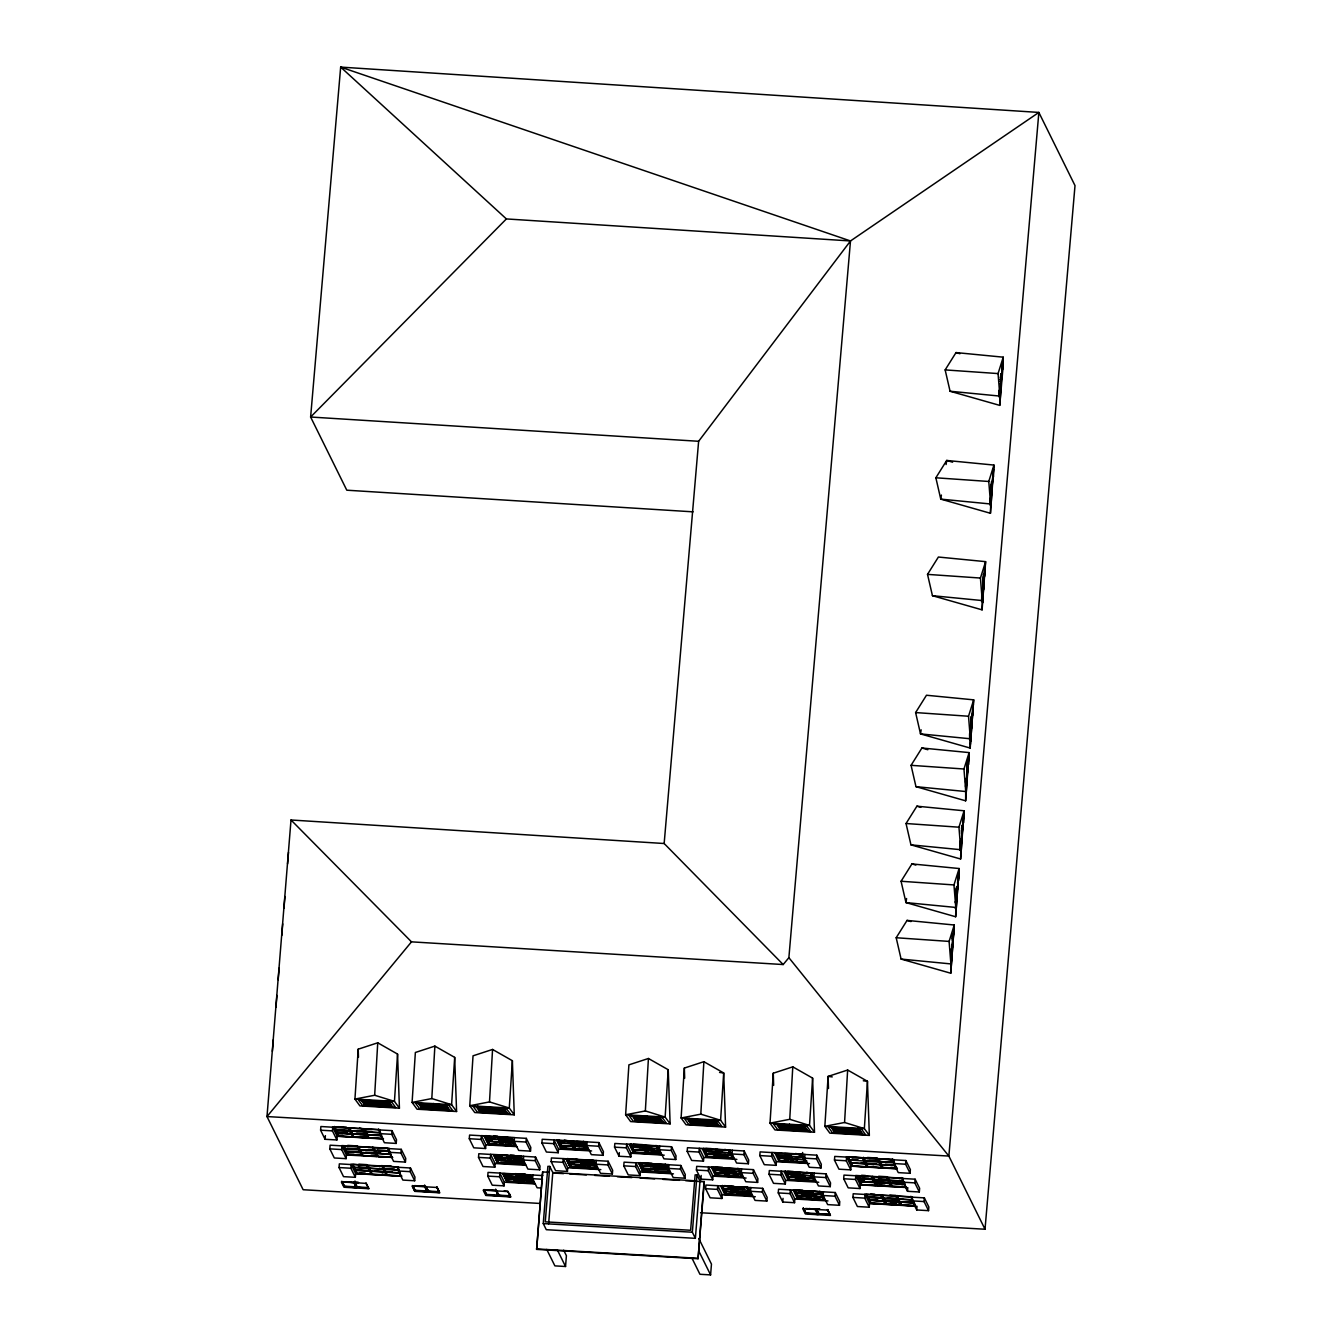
<?xml version="1.0" encoding="UTF-8"?>
<svg xmlns="http://www.w3.org/2000/svg" width="1342" height="1342" viewBox="0 0 1342 1342"><rect width="100%" height="100%" fill="white"/><g stroke="black" fill="none" stroke-linecap="round" stroke-linejoin="round"><path stroke-width="1.5" d="M497.798 1195.085L486.307 1194.414L486.324 1193.004M950.773 973.235L954.263 925.007L907.058 920.411L896.188 937.739L901.103 959.077L950.773 973.235L951.176 958.406L951.042 969.478M951.746 953.39L952.233 951.528M952.887 940.205L952.988 933.915L952.132 945.439M953.961 929.251L951.277 966.307L951.075 959.547M955.118 901.824L956.024 904.055L958.591 875.923L956.158 909.826L955.94 903.065M955.722 903.921L955.739 901.891M955.655 916.754L959.127 868.526L911.923 863.929L901.069 881.258L905.967 902.596L955.655 916.754L956.058 901.925M956.041 894.711L956.963 894.896L956.259 888.639L957.198 888.739L957.047 895.668M956.628 896.909L956.712 890.618M956.88 888.706L956.93 896.942L956.007 896.825M958.289 875.89L957.5 883.321M958.725 880.402L958.842 872.753M960.721 844.152L960.637 850.442L963.254 818.15L961.14 852.086L960.922 845.309M960.62 859.014L964.11 810.786L916.905 806.19L906.035 823.518L910.95 844.856L960.62 859.014L961.04 844.185L960.1 844.084M961.862 830.966L961.912 839.203L962.13 831.453M963.254 818.15L962.734 825.984M963.707 822.663L963.808 815.013M965.955 792.283L965.737 785.959L965.636 800.822L915.965 786.664L911.067 765.326L921.92 747.997L969.125 752.594L965.636 800.822M966.626 780.977L966.659 778.93M967.146 773.277L965.519 786.546M967.767 767.792L967.817 763.632M968.723 764.47L968.84 756.838M970.199 748.064L973.688 699.853L926.466 695.24L915.613 712.568L920.511 733.906L970.199 748.064L970.283 733.202M970.467 744.307L970.601 733.235L969.662 733.135L969.612 737.295L970.534 737.496M971.423 720.033L971.491 728.253L971.742 720.067L970.803 719.949M973.135 707.234L972.614 715.085L972.715 708.794M973.386 704.08L970.702 741.153L970.484 734.376M982.21 595.009L982.126 601.3L984.743 569.008L982.612 602.944L982.411 596.167M982.109 609.855L985.598 561.644L938.393 557.031L927.523 574.376L932.438 595.697L982.109 609.855L982.512 595.043L981.589 594.925M983.351 581.824L983.401 590.061L983.988 574.309M983.518 588.786L983.652 581.858L982.73 581.757M984.743 569.008L984.542 576.875L983.602 576.775M985.196 573.52L985.296 565.871M990.765 504.76L989.826 504.642L989.91 498.352L990.849 498.469L990.446 513.281L940.759 499.123L935.86 477.786L946.714 460.457L993.936 465.07L990.446 513.281M990.53 498.419L990.446 504.709L993.08 472.434L990.95 506.37L990.731 499.593M991.419 493.437L991.503 487.146M991.671 485.25L991.738 493.47L990.799 493.37M991.839 492.212L991.99 485.284L991.05 485.183M993.08 472.434L992.862 480.302L992.963 474.011M993.516 476.93L993.634 469.297M1000.058 396.863L999.136 396.746L999.22 390.472L1000.159 390.572L1000.008 401.644M1002.826 369.05L1003.229 357.173L956.024 352.577L945.154 369.906L950.069 391.243L999.74 405.385L999.84 390.539M1000.981 377.354L1001.031 385.59L1001.283 377.387L1000.36 377.287M1002.306 365.494L1002.172 372.405L1002.256 366.114M1002.289 371.281L1002.373 364.538L1000.26 398.473L1000.042 391.696M365.058 1105.355L361.468 1100.088L365.058 1105.355L392.636 1106.949L365.074 1105.036M364.101 1100.876L364.101 1101.899L375.542 1102.554L375.542 1101.547M376.699 1103.107L376.683 1104.114L365.242 1103.459L365.242 1102.436L376.733 1103.174M377.471 1102.671L377.488 1101.648L381.346 1101.933M376.347 1100.792L379.719 1105.724L376.33 1101.111M387.838 1100.826L391.159 1106.378L391.21 1105.439L385.49 1105.103M388.928 1102.319L388.912 1103.325L377.421 1102.604M390.086 1104.567L378.595 1103.845L390.069 1104.885L390.069 1103.879M422.21 1108.66L418.603 1103.392L422.21 1108.66L449.788 1110.253L422.227 1108.341M420.13 1103.325L423.485 1108.257L422.445 1105.808M427.024 1104.583L421.254 1104.198L421.203 1105.137L432.694 1105.858L432.745 1104.919L432.644 1105.808M421.254 1105.204L421.304 1104.248M433.835 1106.412L433.835 1107.418L422.394 1106.764L422.394 1105.758M434.623 1105.976L433.533 1103.476M434.976 1107.972L434.925 1108.928L431.57 1103.996L434.942 1108.609L423.502 1107.938L421.271 1104.885L432.711 1105.556M435.764 1107.536L435.764 1106.529L447.255 1107.251L447.205 1108.207L435.764 1107.536L447.154 1108.14M436.871 1108.71L433.5 1104.097L436.871 1108.71L448.295 1109.7L444.923 1105.087M446.064 1105.623L446.064 1106.647L434.573 1105.909M478.943 1108.542L477.853 1106.043M479.899 1111.998L507.494 1113.29L479.899 1111.998L476.293 1106.747L503.854 1108.66L507.477 1113.592M480.084 1109.096L480.033 1110.035L491.524 1110.773L491.575 1109.817L480.134 1109.163L480.084 1110.102L491.474 1110.706L491.524 1109.75M489.293 1106.697L492.615 1112.266L481.191 1111.277L477.786 1106.982L481.174 1111.595L481.224 1110.656L492.665 1111.31M493.453 1109.868L493.403 1110.807L504.844 1111.478L504.944 1110.589L504.844 1111.478L493.453 1110.874L493.504 1109.935M503.77 1109.666L492.279 1108.945L494.544 1112.367L491.172 1107.754M503.753 1108.962L503.753 1109.985L492.262 1109.247L492.313 1108.307L498.083 1108.71M503.854 1108.66L507.494 1113.29M635.756 1121.023L663.351 1122.315L635.756 1121.023L632.149 1115.772M646.257 1117.92L634.766 1117.198L646.24 1118.238L646.29 1117.299L646.19 1118.171M647.381 1118.792L647.381 1119.798L635.907 1118.758L647.398 1119.48M633.659 1115.705L637.031 1120.637L633.642 1116.007M645.099 1116.678L645.15 1115.722M648.136 1117.97L659.627 1118.691L648.119 1118.289L647.079 1115.839L650.4 1121.409L650.451 1120.453L654.275 1120.671M648.169 1118.356L648.22 1117.4L659.66 1118.071L658.519 1116.51M648.488 1120.973L645.116 1116.359M658.469 1117.45L661.841 1122.063L650.417 1121.09M656.993 1119.413L649.31 1118.892L649.31 1119.916L660.75 1120.57L660.801 1119.631M691.214 1124.244L687.607 1118.976L691.214 1124.244L718.792 1125.837L715.185 1120.587L718.792 1125.837M689.167 1118.289L692.489 1123.841L691.449 1121.409M690.258 1119.782L690.258 1120.788L701.698 1121.459L701.698 1120.436M691.365 1121.962L702.839 1123.019L691.398 1122.348L691.398 1121.342L702.889 1122.063M703.627 1121.56L703.627 1120.553M700.574 1119.58L703.929 1124.512L700.558 1119.899M704.785 1122.801L716.209 1123.791L716.259 1122.835L712.401 1122.549M702.503 1119.681L705.858 1124.613L702.487 1120M713.978 1119.714L717.299 1125.284L713.944 1120.352M715.068 1121.207L715.068 1122.231L703.577 1121.493M716.209 1122.768L716.158 1123.724L704.718 1123.053L716.225 1123.472M779.165 1125.938L779.216 1124.999M780.121 1129.394L807.716 1130.685L780.121 1129.394L776.515 1124.126L804.076 1126.055L807.699 1130.987M791.746 1127.146L791.746 1128.169L780.272 1127.112L791.763 1127.85M789.465 1125.049L789.515 1124.093M790.606 1125.586L790.606 1126.609L779.115 1125.871M792.535 1126.71L792.535 1125.703L798.305 1126.106M793.676 1127.263L793.676 1128.27L805.116 1128.941L805.133 1127.917M792.552 1126.391L794.766 1129.763L791.394 1125.15M802.835 1125.821L806.207 1130.434L806.274 1129.478L802.449 1129.259M803.975 1126.357L803.975 1127.381L792.485 1126.643M834.976 1132.581L831.369 1127.314L834.976 1132.581L862.537 1134.175L858.947 1128.907L862.537 1134.175M832.862 1127.565L832.929 1126.609M834.003 1129.125L834.019 1128.102L845.51 1128.84M846.601 1130.333L846.601 1131.34L835.127 1130.299L846.617 1131.021M846.248 1128.337L849.62 1132.95L849.671 1131.994L861.111 1132.665M847.741 1131.893L847.691 1132.833L844.336 1127.901L847.708 1132.514L836.267 1131.86M848.547 1131.138L859.97 1132.111L860.021 1131.172L850.492 1130.618M857.739 1128.052L861.061 1133.604L857.706 1128.672M859.97 1131.105L859.92 1132.044L848.48 1131.39L859.987 1131.792M399.43 1108.19L394.447 1101.379L354.942 1099.081L374.67 1095.257L377.739 1042.801L358.213 1049.176L354.942 1099.081L359.924 1105.909L399.43 1108.19L397.551 1054.074L377.739 1042.801M456.582 1111.512L451.6 1104.684L412.095 1102.403L431.805 1098.561L434.875 1046.106L415.366 1052.48L412.095 1102.403L417.077 1109.213L456.582 1111.512L454.686 1057.379L434.875 1046.106M514.271 1114.85L509.272 1108.022L469.767 1105.741L489.495 1101.916L492.564 1049.444L473.038 1055.818L469.767 1105.741L474.766 1112.552L514.271 1114.85L512.376 1060.717L492.564 1049.444M670.128 1123.875L665.129 1117.064L625.624 1114.766L645.351 1110.941L648.421 1058.486L628.895 1064.86L625.624 1114.766L630.623 1121.593L670.128 1123.875L668.232 1069.742L648.421 1058.486M725.586 1127.095L720.587 1120.268L681.099 1117.987L700.809 1114.162L703.879 1061.69L684.353 1068.064L681.099 1117.987L686.081 1124.797L725.586 1127.095L723.69 1072.963L703.879 1061.69M814.493 1132.245L809.511 1125.418L770.006 1123.137L789.733 1119.312L792.787 1066.84L773.277 1073.214L770.006 1123.137L774.988 1129.947L814.493 1132.245L812.598 1078.112L792.787 1066.84M869.348 1135.416L864.349 1128.605L824.844 1126.307L844.571 1122.482L847.641 1070.027L828.115 1076.401L824.844 1126.307L829.842 1133.134L869.348 1135.416L867.452 1081.283L847.641 1070.027M397.551 1054.074L394.447 1101.379L374.67 1095.257M454.686 1057.379L451.6 1104.684L431.805 1098.561M512.376 1060.717L509.272 1108.022L489.495 1101.916M668.232 1069.742L665.129 1117.064L645.351 1110.941M812.598 1078.112L809.511 1125.418L789.733 1119.312M424.475 1186.412L412.967 1185.758L415.215 1190.304L426.722 1190.975L424.575 1185.02M496.188 1190.354L498.603 1196.057L495.768 1190.337L483.657 1189.633L486.123 1194.632L498.184 1196.024L495.651 1189.129M817.479 1212.195L817.379 1213.604L805.871 1212.933L803.623 1208.387M700.558 1212.749L985.011 1229.238L1075.009 185.599L1038.859 112.426L850.492 240.956L788.878 957.685L783.174 964.546L664.156 843.514L291.013 819.996L266.991 1116.561L303.141 1189.733L539.501 1203.422M272.392 1051.34L273.332 1039.698M275.982 1007.087L276.922 995.428M278.18 979.761L279.136 968.119M281.77 935.508L282.709 923.85M283.984 908.182L284.923 896.523M287.574 863.913L288.513 852.271M320.587 1130.199L320.889 1126.525L332.699 1127.213L332.413 1130.887L336.909 1139.979L325.083 1139.291L320.587 1130.199L332.413 1130.887M325.083 1139.291L325.385 1135.617M329.813 1148.869L330.115 1145.196L341.942 1145.883L341.64 1149.557L346.135 1158.649L334.309 1157.978L329.813 1148.869L341.64 1149.557M334.46 1127.33L334.527 1126.492L338.771 1136.07L334.477 1127.045M336.909 1139.979L337.194 1136.305L332.548 1126.894L380.038 1129.645M351.101 1133.906L351.168 1133.067L351.168 1134.04L337.379 1133.235L337.379 1132.262L347.226 1132.833L337.446 1132.396M339.04 1167.557L339.341 1163.866L351.168 1164.554L350.866 1168.228L355.362 1177.32L343.535 1176.649L339.04 1167.557L350.866 1168.228M343.686 1146.001L348.014 1154.741L361.803 1155.261L348.014 1154.741M345.162 1147.98L345.146 1148.953L358.935 1149.758L358.935 1148.786L347.125 1148.098M348.249 1128.119L352.56 1136.859L338.805 1135.785M360.461 1151.872L360.394 1152.711L346.538 1151.788L346.622 1150.95L358.482 1151.755M346.135 1158.649L346.421 1154.976L341.774 1145.565L389.264 1148.316M346.605 1151.906L360.411 1152.426M344.29 1186.412L341.807 1181.413L344.29 1186.412L356.335 1187.804L354.355 1182.134L358.297 1182.369M349.574 1128.203L353.885 1136.942L367.674 1137.731L363.38 1128.723M351.034 1130.182L351.034 1131.155L364.806 1131.96L364.873 1131.121L357.006 1130.652M352.493 1133.151L352.493 1134.107L366.265 1134.913L366.332 1134.074L356.435 1133.369M354.389 1166.668L354.372 1167.624L368.161 1168.429L368.161 1167.456L358.314 1166.886M353.869 1182.822L345.85 1181.648M357.475 1146.806L357.542 1145.951L347.695 1145.38M355.362 1177.32L355.664 1173.646L351 1164.235L398.49 1166.986M355.831 1170.576L355.848 1169.62L367.725 1170.425M358.8 1146.873L363.112 1155.613L376.901 1156.418L376.968 1155.563L371.063 1155.227M374.066 1150.346L360.193 1149.708L374.032 1150.631L374.049 1149.658L368.194 1149.44M361.686 1152.375L375.508 1153.583L361.719 1152.778M363.346 1129.008L359.488 1127.934M364.689 1129.075L369 1137.815L380.826 1138.217M364.756 1131.826L364.823 1130.987M363.112 1155.613L376.917 1156.133M366.148 1132.027L379.937 1132.547M366.215 1134.778L366.282 1133.94L356.502 1133.504M367.607 1134.024L367.607 1134.98L381.38 1135.785L381.396 1134.812M366.114 1183.527L369.067 1188.71L343.971 1187.251L341.354 1181.933L366.433 1183.392M369.486 1168.496L369.486 1167.54M369.587 1170.979L355.781 1170.459M372.573 1147.678L372.657 1146.84M370.946 1171.449L371.013 1170.61M373.915 1147.745L378.226 1156.485L392.032 1157.005L378.226 1156.485M389.18 1151.218L375.307 1150.58L389.146 1151.503M378.461 1129.88L378.528 1129.041M376.834 1153.667L376.834 1152.694L380.843 1153.046M379.903 1133.638L380.189 1129.964L392.015 1130.635L396.511 1139.744L396.209 1143.418L384.399 1142.73L379.903 1133.638L391.713 1134.326L396.209 1143.418M382.805 1138.335L378.478 1129.595M381.883 1165.51L381.816 1166.349L368.027 1165.544L372.338 1174.284L386.144 1174.804M384.6 1169.385L384.6 1168.412L394.514 1169.1M387.687 1148.551L392.015 1157.29M386.06 1172.338L386.06 1171.365L392.032 1171.834M389.13 1152.308L389.432 1148.635L401.241 1149.322L405.737 1158.414L405.435 1162.088L393.625 1161.4L389.13 1152.308L400.956 1152.996L405.435 1162.088M391.713 1134.326L392.015 1130.635M390.623 1153.483L390.606 1154.456L376.767 1153.533M398.44 1169.335L398.373 1170.174L384.533 1169.251M398.356 1170.979L398.658 1167.305L410.467 1167.993L414.963 1177.085L414.678 1180.759L402.852 1180.088L398.356 1170.979L410.182 1171.667L414.678 1180.759M400.956 1152.996L401.241 1149.322M399.849 1172.17L399.832 1173.126L385.993 1172.203M410.182 1171.667L410.467 1167.993M412.581 1185.506L414.98 1191.21L412.514 1186.211M414.594 1185.623L424.693 1186.211L427.091 1191.914L415.047 1190.505M425.045 1186.932L427.528 1191.931L424.693 1186.211M469.281 1138.737L469.583 1135.064L481.392 1135.751L481.107 1139.425L485.586 1148.517L473.776 1147.829L469.281 1138.737L481.107 1139.425M478.507 1157.408L478.809 1153.734L490.618 1154.422L490.333 1158.096L494.829 1167.188L483.003 1166.517L478.507 1157.408L490.333 1158.096M484.378 1136.037L488.404 1144.172L515.949 1146.051L488.387 1144.458L484.361 1136.322L503.099 1137.093M485.888 1136.389L489.645 1143.988L495.433 1143.468M485.586 1148.517L485.888 1144.843L481.325 1135.617L514.422 1137.53M487.163 1138.955L487.18 1137.999L491.038 1138.335M488.438 1141.522L485.955 1135.55M486.123 1194.632L483.606 1190.337M499.794 1172.958L504.357 1182.185L504.055 1185.875L492.229 1185.187L487.733 1176.095L488.035 1172.405L542.789 1175.575M497.614 1163.128L493.604 1154.707L497.614 1163.128L525.208 1164.453L497.63 1162.843M495.114 1155.059L521.182 1156.301L525.192 1164.722M494.829 1167.188L495.114 1163.514L490.568 1154.288L523.648 1156.2M496.389 1157.626L496.406 1156.67L502.126 1157.005L496.456 1156.787M498.62 1138.67L498.603 1139.61L487.112 1138.838M499.895 1141.237L499.878 1142.193L488.387 1141.421M498.872 1162.658L510.346 1163.044L498.872 1162.658L495.148 1154.774M497.362 1136.775L501.086 1144.642L497.412 1136.204L493.588 1135.986M501.807 1142.294L501.824 1141.354L513.315 1142.126M504.055 1185.875L499.56 1176.766L499.861 1173.093M503.049 1144.474L499.291 1136.875L503.049 1144.474L514.472 1145.414L510.732 1137.546L514.489 1145.145M502.814 1173.663L506.857 1181.514L534.418 1183.392L506.84 1181.799L502.814 1173.663L530.409 1174.971L534.418 1183.392M504.357 1173.73L508.098 1181.329L508.182 1180.49M506.639 1154.875L510.312 1163.313M507.846 1157.341L507.83 1158.297L496.339 1157.525M506.84 1181.799L507.024 1179.551M518.398 1178.695L518.331 1179.534L506.89 1178.863L506.907 1177.924L516.435 1178.477M509.121 1159.907L509.104 1160.864L497.63 1159.807L509.071 1160.478M506.051 1137.295L511.939 1137.915L484.361 1136.322M507.964 1191.746L510.916 1196.93L485.821 1195.47L483.187 1190.153L508.282 1191.595M511.99 1139.442L511.973 1140.398L500.482 1139.626L500.549 1138.771L512.04 1139.543M511.05 1160.025L511.034 1160.964L522.474 1161.635L511 1160.578M513.265 1142.008L513.248 1142.965L501.757 1142.193M523.699 1164.101L519.958 1156.217L523.699 1164.101L512.258 1163.43L512.325 1162.591L521.853 1163.145M514.187 1141.337L514.489 1137.664L526.316 1138.351L530.811 1147.444L530.509 1151.117L518.683 1150.446L514.187 1141.337L526.014 1142.025L530.509 1151.117M510.178 1194.397L510.061 1195.789L498.939 1195.152L496.691 1190.606M515.865 1173.545L519.555 1182L515.814 1174.116M517.073 1176.011L517.056 1176.968L505.582 1175.911L517.039 1176.582M518.968 1176.682L530.442 1177.739L519.002 1177.068L519.002 1176.129L528.547 1176.682L519.069 1176.229M521.182 1156.301L493.588 1154.992M521.552 1181.262L521.484 1182.101L517.744 1174.233L521.501 1181.816L532.925 1182.772L529.184 1174.887L532.942 1182.487M523.414 1160.025L523.716 1156.334L535.542 1157.022L540.038 1166.114L539.736 1169.805L527.909 1169.117L523.414 1160.025L535.24 1160.696L539.736 1169.805M526.014 1142.025L526.316 1138.351M531.65 1180.205L531.717 1179.35L520.277 1178.695L520.21 1179.534L531.734 1180.021M541.078 1188.005L537.135 1187.787L532.64 1178.695L532.942 1175.005M535.24 1160.696L535.542 1157.022M558.222 1152.728L553.726 1143.636L554.028 1139.945L558.524 1149.054L558.222 1152.728L546.395 1152.04L541.9 1142.948L542.202 1139.274L587.058 1141.74M700.004 1181.061L695.374 1238.331L546.278 1229.691L543.258 1223.585L547.888 1166.315L549.767 1166.433L545.271 1221.841L690.627 1230.262L695.122 1174.854L696.984 1174.955L700.004 1181.061L704.298 1181.765L698.058 1258.746L536.649 1249.385L542.654 1171.952L548.844 1172.304M536.649 1249.385L542.654 1171.952M567.448 1171.398L562.952 1162.306L563.254 1158.632L567.75 1167.725L567.448 1171.398L555.638 1170.71L551.143 1161.618L551.428 1157.945L596.284 1160.411M548.626 1223.854L552.787 1172.539L549.767 1166.433M576.708 1141.388L584.592 1141.841L588.584 1150.262L561.006 1148.668L556.98 1140.515L572.766 1141.153M559.799 1143.166L559.815 1142.21M561.057 1145.733L561.073 1144.776M561.006 1148.668L557.014 1140.247M562.348 1147.343L562.281 1148.198L558.591 1139.744L562.348 1147.343L566.156 1147.578M587.913 1160.176L593.818 1160.511L597.811 1168.932L570.233 1167.339L566.223 1159.203L583.971 1159.941M569.964 1141.254L564.311 1140.079M569.025 1161.837L569.042 1160.88M571.256 1142.881L571.239 1143.82L559.731 1143.048M567.817 1158.431L570.233 1164.302L581.757 1164.789M571.927 1141.086L575.651 1148.97L579.543 1148.349M570.233 1167.339L566.24 1158.918M570.367 1163.564L574.175 1163.782L570.3 1163.447L570.3 1164.403L581.74 1165.074L581.807 1164.219M572.514 1145.447L572.514 1146.387L561.006 1145.615M571.507 1166.869L567.783 1158.985L571.524 1166.584L582.948 1167.523L571.507 1166.869L577.295 1166.349M573.789 1148.014L573.722 1148.853L569.998 1140.968M574.443 1146.504L574.443 1145.548L585.951 1146.32M546.748 1249.419L554.883 1265.875L565.536 1266.496L566.408 1255.709L563.707 1250.224M579.19 1159.924L575.45 1158.867M580.482 1161.551L580.465 1162.491L568.974 1161.719M581.12 1160.042L584.877 1167.641L596.318 1168.295L596.385 1167.456M581.673 1164.957L581.757 1164.118M583.401 1141.186L587.091 1149.624L583.367 1141.757M588.584 1150.262L584.592 1141.841M585.85 1146.773L574.376 1146.403M584.877 1167.641L584.944 1166.802M586.823 1145.548L587.125 1141.874L598.935 1142.562L603.43 1151.654L603.128 1155.328L591.319 1154.64L586.823 1145.548L598.633 1146.236L603.128 1155.328M597.811 1168.932L593.818 1160.511M596.049 1164.219L596.351 1160.545L608.161 1161.233L612.657 1170.325L612.371 1173.998L600.545 1173.327L596.049 1164.219L607.876 1164.906L612.371 1173.998M598.633 1146.236L598.935 1142.562M607.876 1164.906L608.161 1161.233M614.535 1147.158L614.837 1143.468L626.664 1144.156L626.362 1147.846L630.857 1156.938L619.031 1156.25L614.535 1147.158L626.362 1147.846M619.031 1156.25L619.333 1152.577M623.762 1165.829L624.064 1162.155L635.89 1162.826L635.588 1166.517L640.084 1175.609L628.257 1174.921L623.762 1165.829L635.588 1166.517M645.401 1145.363L657.211 1146.051L661.22 1154.472L633.642 1152.879L629.616 1144.726L642.617 1145.179L646.358 1153.063L646.425 1152.224M631.159 1144.81L631.226 1143.954M630.857 1156.938L631.159 1153.248L626.597 1144.021L659.677 1145.951M632.418 1147.376L632.485 1146.521M633.642 1152.879L633.827 1150.631M631.176 1144.525L634.917 1152.392L630.606 1144.122M656.59 1164.151L666.437 1164.722L670.446 1173.143L642.868 1171.549L638.842 1163.397L652.665 1163.917M640.084 1175.609L640.386 1171.935L635.823 1162.709L668.903 1164.621M641.644 1166.047L641.661 1165.091M643.875 1147.091L643.875 1148.031L632.367 1147.259M644.529 1145.582L648.287 1153.181L648.354 1152.325M642.868 1171.549L638.876 1163.128M650.618 1168.211L654.359 1169.268L642.919 1168.614L642.935 1167.657M645.804 1148.148L657.261 1148.534M644.143 1171.08L640.453 1162.625L644.143 1171.08L655.584 1171.734L655.651 1170.895M647.062 1150.715L647.079 1149.758L654.762 1150.312M651.826 1164.135L651.893 1163.296L644.261 1162.86M655.97 1146.236L656.037 1145.397M655.03 1166.819L655.047 1165.862L662.663 1166.315M661.22 1154.472L657.211 1146.051M657.261 1147.863L657.245 1148.802L645.737 1148.031M658.57 1150.53L658.503 1151.369L647.012 1150.597M657.53 1171.566L668.953 1172.505L657.513 1171.851L657.58 1171.012L669.021 1171.667M659.442 1149.758L659.744 1146.085L671.57 1146.756L676.066 1155.865L675.764 1159.538L663.938 1158.851L659.442 1149.758L671.268 1150.446L675.764 1159.538M665.196 1164.906L665.263 1164.068M670.446 1173.143L666.437 1164.722M666.538 1166.634L666.471 1167.473L654.98 1166.718M667.679 1169.939L656.238 1169.285L656.305 1168.429L665.85 1168.983M668.685 1168.429L668.97 1164.755L680.797 1165.443L685.292 1174.535L684.99 1178.209L673.164 1177.521L668.685 1168.429L680.495 1169.117L684.99 1178.209M671.268 1150.446L671.57 1146.756M680.495 1169.117L680.797 1165.443M687.171 1151.369L687.473 1147.678L699.283 1148.366L698.997 1152.057L703.476 1161.149L691.667 1160.461L687.171 1151.369L698.997 1152.057M696.397 1170.039L696.699 1166.349L708.509 1167.037L708.224 1170.727L712.719 1179.819L700.893 1179.132L696.397 1170.039L708.224 1170.727M695.374 1238.331L692.355 1232.224L696.984 1174.955M712.116 1149.222L702.252 1148.937L729.847 1150.262L716.058 1149.457M700.893 1179.132L701.195 1175.458M703.845 1148.165L707.536 1156.603L703.812 1148.735M703.476 1161.149L703.778 1157.458L699.216 1148.232L732.313 1150.161M705.053 1151.587L705.07 1150.631M698.058 1258.746L704.064 1181.296M706.261 1154.036L706.345 1153.197L706.328 1154.154L717.769 1154.808L717.836 1153.969L708.291 1153.415M725.988 1157.945L733.873 1158.398L706.278 1157.072L706.446 1154.841M717.685 1185.59L722.248 1194.816L721.946 1198.49L710.119 1197.802L705.624 1188.71L705.926 1185.036L762.659 1188.324L767.154 1197.416L766.852 1201.09L755.026 1200.402L750.53 1191.31L750.765 1187.502M723.321 1168.01L711.478 1167.607L739.073 1168.932L726.391 1168.463L730.149 1176.062L741.606 1176.431L730.149 1176.062M713.088 1166.835L716.762 1175.273L728.203 1175.944L724.462 1174.887M712.719 1179.819L713.005 1176.129L708.459 1166.903L741.539 1168.832M715.252 1149.389L718.976 1157.274L707.57 1156.334M714.296 1169.301L714.229 1170.14L725.72 1170.912L725.787 1170.073L718.104 1169.519M714.279 1170.258L714.347 1169.402L716.762 1175.273M716.46 1151.855L705.003 1151.47M721.291 1172.203L727.012 1172.539L726.995 1173.478L715.554 1172.824L715.571 1171.868M715.504 1175.76L743.099 1177.068L715.504 1175.76L711.495 1167.339M717.718 1154.707L717.785 1153.852M718.423 1152.359L718.44 1151.402L722.248 1151.621M719.698 1154.925L719.715 1153.969L725.485 1154.405M721.946 1198.49L717.45 1189.398L717.752 1185.707M691.801 1257.823L699.937 1274.279L710.589 1274.9L711.461 1264.114L698.813 1238.515M720.939 1157.106L717.182 1149.507L720.939 1157.106L732.363 1158.045L728.622 1150.161M721.644 1186.211L725.502 1194.028L738.05 1194.749L734.175 1186.949L720.721 1186.009L748.299 1187.603L735.013 1186.982L738.872 1194.799L751.419 1195.537L747.561 1187.72M723.523 1187.972L723.506 1188.928L734.946 1189.582L734.963 1188.643L729.243 1188.307M725.67 1170.811L725.737 1169.956L716.259 1169.519M732.43 1190.991L736.238 1191.21L736.221 1192.149L724.781 1191.495L724.797 1190.539M752.325 1195.739L724.73 1194.43L746.42 1195.403M728.605 1150.446L724.848 1149.389M727.649 1171.029L733.453 1170.509L727.666 1170.073L727.599 1170.912L739.106 1171.683L739.174 1170.845M729.88 1152.073L729.863 1153.013L718.373 1152.241M731.155 1154.64L731.138 1155.579L719.648 1154.808M732.078 1153.969L732.38 1150.279L744.206 1150.966L748.702 1160.058L748.4 1163.749L736.573 1163.061L732.078 1153.969L743.904 1154.657L748.4 1163.749M737.832 1169.117L737.899 1168.278M739.039 1171.583L739.106 1170.744M737.513 1193.776L737.446 1194.615L733.688 1187.016M740.381 1173.311L740.365 1174.25L728.891 1173.21L740.331 1173.864M741.304 1172.64L741.606 1168.966L753.432 1169.637L757.928 1178.746L757.626 1182.419L745.8 1181.732L741.304 1172.64L753.13 1173.327L757.626 1182.419M743.904 1154.657L744.206 1150.966M747.058 1187.787L747.125 1186.949M748.35 1189.415L748.333 1190.354L736.825 1189.582M749.658 1192.082L749.591 1192.937L738.15 1192.266L738.167 1191.31L747.712 1191.864M753.13 1173.327L753.432 1169.637M759.79 1155.579L760.092 1151.889L771.918 1152.577L771.616 1156.267L776.112 1165.359L764.286 1164.671L759.79 1155.579L771.616 1156.267M766.852 1201.09L762.357 1191.998L762.659 1188.324M769.033 1174.25L769.318 1170.559L781.145 1171.247L780.843 1174.938L785.338 1184.03L773.512 1183.342L769.033 1174.25L780.843 1174.938M780.809 1153.214L774.871 1153.147L802.449 1154.741L802.633 1152.493M776.414 1153.214L780.172 1160.813L791.612 1161.484L787.888 1153.6L790.371 1158.632M776.112 1165.359L776.414 1161.669L771.851 1152.442L804.948 1154.355M777.689 1155.781L789.146 1156.167M806.659 1160.645L806.475 1162.893L778.897 1161.283L779.081 1159.035M778.964 1157.408L778.947 1158.347L790.404 1159.018L790.404 1158.062M790.304 1189.784L794.867 1199.01L794.565 1202.7L782.755 1202.013L778.259 1192.921L778.545 1189.23L835.294 1192.518L839.773 1201.61L839.488 1205.301L827.662 1204.613L823.166 1195.521L823.401 1191.713M793.29 1172.052L784.114 1171.818L811.709 1173.143L795.94 1172.22M782.755 1202.013L783.04 1198.339M785.64 1171.885L785.707 1171.046M785.338 1184.03L785.64 1180.339L781.078 1171.113L814.175 1173.042M786.915 1174.451L786.932 1173.512M789.146 1155.496L789.13 1156.452L777.622 1155.68M788.157 1176.632L799.631 1177.689L788.173 1177.035L788.19 1176.078M788.157 1179.685L815.735 1181.279L788.123 1179.953L788.308 1177.722L785.087 1171.197M791.059 1156.569L802.516 1156.938M789.398 1179.484L800.855 1179.87L789.398 1179.484L785.657 1171.616M792.334 1158.18L792.266 1159.018L803.774 1159.79L803.841 1158.951M792.334 1159.136L792.401 1158.28M794.565 1202.7L790.069 1193.608L790.371 1189.918M794.263 1190.421L798.121 1198.238L810.669 1198.96L806.81 1191.142L793.357 1190.22L820.935 1191.813L807.146 1191.008M794.867 1190.555L802.566 1190.169M796.108 1192.736L807.582 1193.793L796.142 1193.139L796.158 1192.182M803.153 1195.085L808.874 1195.42L808.857 1196.359L797.416 1195.705L797.433 1194.749M819.039 1199.614L824.927 1200.234L797.366 1198.641L815.114 1199.379M801.224 1154.657L795.571 1153.483M800.302 1174.284L800.235 1175.122L811.725 1175.894L811.793 1175.055M800.285 1175.24L800.352 1174.384M802.516 1156.267L802.499 1157.223L791.008 1156.452M803.724 1159.689L803.791 1158.851M802.768 1180.255L799.044 1172.388L802.768 1180.255L814.242 1180.641L802.801 1179.987M804.714 1158.18L804.999 1154.489L816.825 1155.177L821.321 1164.269L821.019 1167.959L809.209 1167.272L804.714 1158.18L816.523 1158.867L821.019 1167.959M805.049 1161.417L804.982 1162.256L801.258 1154.372M806.341 1190.941L810.065 1198.825L807.599 1193.508L796.091 1193.021M805.703 1213.151L803.237 1208.152L805.703 1213.151L817.748 1214.544L815.131 1209.058L805.552 1208.505M810.467 1173.327L806.71 1172.271M811.742 1174.955L811.675 1175.793L800.251 1174.837M813.017 1177.521L813 1178.461L801.56 1177.806L801.577 1176.85L805.385 1177.068M813.94 1176.85L814.242 1173.16L826.051 1173.847L830.547 1182.939L830.262 1186.63L818.435 1185.942L813.94 1176.85L825.766 1177.538L830.262 1186.63M816.523 1158.867L816.825 1155.177M815.282 1209.561L809.293 1208.505M815.701 1209.578L819.71 1209.108M819.694 1191.998L819.761 1191.159M815.768 1208.874L818.184 1214.577L815.349 1208.857M820.968 1193.625L820.952 1194.565L809.511 1193.91L809.528 1192.954L813.336 1193.172M822.243 1196.192L822.227 1197.131L810.786 1196.477L810.803 1195.521L816.523 1195.856M825.766 1177.538L826.051 1173.847M834.456 1160.092L834.758 1156.418L846.584 1157.089L846.282 1160.78L850.778 1169.872L838.951 1169.184L834.456 1160.092L846.282 1160.78M839.488 1205.301L834.992 1196.208L835.294 1192.518M843.682 1178.762L843.984 1175.089L855.81 1175.76L855.508 1179.45L860.004 1188.542L848.178 1187.855L843.682 1178.762L855.508 1179.45M850.778 1169.872L851.08 1166.181L846.416 1156.787L893.906 1159.538L893.772 1163.531L898.268 1172.623L910.094 1173.311L910.379 1169.62L905.884 1160.528L894.074 1159.84M851.247 1163.128L851.264 1162.155M852.908 1197.433L853.21 1193.759L865.036 1194.447L864.734 1198.121L869.23 1207.213L857.404 1206.525L852.908 1197.433L864.734 1198.121M857.555 1175.894L861.883 1184.634L875.655 1185.422L871.344 1176.682M860.004 1188.542L860.306 1184.869L855.659 1175.458L903.149 1178.209L902.998 1182.201L907.494 1191.293L919.32 1191.981L919.622 1188.291L915.127 1179.199L903.3 1178.528M873.743 1166.332L867.754 1166.835L863.51 1157.257M863.577 1160.008L863.577 1160.964L849.738 1160.042M864.902 1160.075L864.902 1161.048L878.691 1161.853L878.691 1160.88L866.882 1160.193M865.036 1162.96L865.036 1163.917L851.197 1162.994M866.362 1164L866.362 1163.028L876.276 1163.732M866.798 1194.565L871.109 1203.304L884.915 1203.824L871.126 1203.019M868.257 1197.517L868.257 1196.544L880.134 1197.366M869.23 1207.213L869.532 1203.539L864.885 1194.128L912.375 1196.879L912.224 1200.872L916.72 1209.964L928.547 1210.652L928.849 1206.978L924.353 1197.869L912.526 1197.198M872.803 1178.679L872.803 1179.635L859.014 1178.846L859.031 1177.873L868.878 1178.444M871.109 1203.304L871.176 1202.466M874.145 1178.746L874.128 1179.719L887.918 1180.524L887.985 1179.668L878.138 1179.098L887.918 1179.551L887.85 1180.39M874.196 1182.47L874.263 1181.631M874.33 1181.748L874.263 1182.604L860.474 1181.799L860.49 1180.826L864.433 1181.061M878.557 1158.968L882.868 1167.708L878.557 1158.968L892.329 1159.773L896.657 1168.496L896.724 1167.657L890.82 1167.322M877.014 1185.221L872.703 1176.481L877.014 1185.221L890.769 1186.294L886.475 1177.286M880.218 1163.95L880.151 1164.806L866.295 1163.883M881.476 1164.873L881.476 1163.917M880.57 1195.353L884.898 1204.093M882.097 1197.467L882.029 1198.322L868.19 1197.399M883.355 1198.389L883.422 1197.55L886.29 1203.338M883.506 1200.302L883.489 1201.275L869.666 1200.067L883.455 1200.855M886.458 1177.571L886.525 1176.716L878.641 1176.263M886.223 1204.177L881.929 1195.152L886.223 1204.177L900.029 1204.697L886.24 1203.891M903.032 1181.396L889.243 1180.591L889.243 1179.635M889.31 1183.342L875.554 1182.268M892.329 1159.773L892.396 1158.918M892.162 1185.54L892.094 1186.378L887.8 1177.353L892.128 1186.093L905.9 1186.898L903.049 1181.111L889.176 1180.474M895.215 1165.275L881.409 1164.755M895.684 1196.242L895.751 1195.387L889.847 1195.051M897.211 1198.356L897.144 1199.194L883.304 1198.272L897.161 1198.909M912.258 1200.067L898.402 1199.144L897.077 1195.47L901.321 1205.049L915.11 1205.854L915.177 1204.999M898.469 1199.262L902.478 1198.658M901.639 1177.605L905.884 1187.184L902.009 1186.11M902.965 1181.262L903.032 1180.423M901.321 1205.049L901.405 1204.21M910.094 1173.311L905.598 1164.219L905.884 1160.528M896.607 1182.923L904.491 1183.376L904.491 1184.349L890.669 1183.141L904.441 1183.946M907.494 1191.293L907.796 1187.62M910.866 1196.276L915.11 1205.854M919.32 1191.981L914.825 1182.889L915.127 1179.199M907.813 1201.711L913.717 1202.046L913.717 1203.019L899.861 1202.097L913.734 1202.734M916.72 1209.964L917.022 1206.29M928.547 1210.652L924.051 1201.56L924.353 1197.869M368.228 1187.569L357.089 1186.932L354.959 1180.977M436.737 1187.133L438.985 1191.679L427.846 1191.025L427.964 1189.633M829.641 1214.309L818.503 1213.671L818.637 1212.262M664.156 843.514L698.628 441.283L850.492 240.956L340.667 67.1L310.623 417.026L346.79 490.199L693.076 511.839M950.874 952.904L951.059 948.911M956.544 886.911L956.225 890.769L957.165 890.87M960.235 844.319L960.553 840.478M961.526 829.272L961.862 825.414M965.569 782.369L965.904 778.528M966.877 767.322L967.23 761.434M969.645 735.164L970.568 735.282L969.645 735.265L969.964 731.407M970.937 720.201L971.256 716.36M981.723 595.177L982.042 591.336M983.015 580.13L983.367 574.242M991.503 481.577L991.017 487.314L991.956 487.414M1000.495 377.538L1000.813 373.68M950.807 957.081L951.159 951.277L952.065 953.424L952.015 945.187M956.175 894.929L956.678 887.163M960.167 848.48L960.687 840.729M961.476 833.432L961.979 825.665M966.844 769.452L967.163 765.594L968.102 765.796M970.098 731.658L969.578 739.425L970.518 739.526M970.87 724.361L971.39 716.594M981.656 599.337L982.176 591.587M982.965 584.29L983.468 576.523M989.826 504.642L990.178 498.754M991.117 489.595L991.47 483.707M999.136 396.746L999.639 388.995M1000.427 381.698L1000.947 373.932M951.679 948.979L951.159 960.537M956.192 898.385L957.182 886.995M960.687 846.282L961.207 838.515M962.348 825.33L961.694 832.879M966.391 778.444L966.022 788.123M967.85 761.501L967.163 774.938M970.266 735.332L970.585 731.474M970.903 727.817L971.742 716.276M982.176 597.123L982.529 591.252M991 494.913L992.124 481.644M1000.461 385.137L1001.3 373.596M965.653 792.25L968.203 760.914M970.199 739.492L972.833 707.2M999.756 396.829L1002.373 364.538M950.908 963.925L954.263 925.007L949.096 941.413L950.908 963.925L901.103 959.077M955.772 907.444L959.127 868.526L953.961 884.932L955.772 907.444L905.967 902.596L906.588 898.519M960.755 849.704L964.11 810.786L958.943 827.192L960.755 849.704L910.95 844.856M965.77 791.528L969.125 752.594L963.959 769L965.77 791.528L915.965 786.664M970.333 738.771L973.688 699.853L968.521 716.242L970.333 738.771L920.511 733.906L921.149 729.83M982.243 600.562L985.598 561.644L980.432 578.05L982.243 600.562L932.438 595.697M990.581 503.988L993.936 465.07L988.769 481.476L990.581 503.988L940.759 499.123L941.396 495.064M999.874 396.091L1003.229 357.173L998.062 373.579L999.874 396.091L950.069 391.243M999.74 405.385L1003.095 366.467M946.093 464.533L946.714 460.457L952.602 462.202M783.174 964.546L411.491 941.849L266.991 1116.561L948.861 1156.066L985.011 1229.238M850.492 240.956L506.387 218.931L310.623 417.026L698.628 441.283M361.451 1100.406L389.029 1101.681L392.636 1106.949M418.587 1103.711L446.181 1105.003L449.788 1110.253M632.132 1116.091L659.727 1117.366L663.317 1122.633M687.59 1119.295L715.169 1120.889M831.352 1127.632L858.93 1129.226M367.926 1101.094L375.592 1101.614M436.586 1105.137L446.114 1105.691M482.801 1107.821L490.434 1108.257L490.384 1109.213L478.893 1108.475M692.17 1119.882L701.749 1120.503M783.023 1125.217L790.656 1125.653M853.16 1129.276L858.88 1129.612L858.83 1130.551L847.339 1129.83L858.846 1130.232M364.068 1101.514L375.559 1102.235M377.438 1102.285L388.928 1103.007M434.59 1105.59L446.081 1106.328M478.909 1108.157L490.4 1108.895M690.224 1120.402L701.715 1121.14M703.594 1121.174L715.085 1121.912M779.132 1125.552L790.623 1126.29M792.501 1126.341L803.992 1127.062M833.986 1128.739L845.46 1129.779L833.969 1129.058M641.711 1118.523L647.431 1118.859M782.218 1126.592L791.797 1127.213L792.887 1128.706L781.447 1128.052L781.396 1128.991L778.041 1124.059L781.413 1128.672L792.837 1129.662L789.482 1124.73M835.16 1129.662L842.826 1130.165M365.209 1103.074L376.699 1103.795M422.361 1106.378L433.852 1107.116M435.731 1107.15L447.222 1107.888M480.05 1109.717L491.541 1110.455M493.42 1110.505L504.911 1111.226M660.767 1120.251L649.276 1119.53L647.045 1116.477M793.642 1127.901L805.133 1128.622M365.192 1103.392L376.632 1104.047M378.561 1104.164L390.019 1104.818M422.344 1106.697L433.785 1107.368M635.89 1119.077L647.33 1119.731M649.26 1119.849L660.7 1120.503M691.348 1122.281L702.789 1122.952M780.256 1127.431L791.696 1128.102M793.625 1128.203L805.066 1128.874M835.11 1130.618L846.55 1131.272M368.295 1104.114L375.928 1104.55M438.817 1108.19L444.538 1108.526M502.227 1111.864L506.035 1112.099L505.984 1113.038L502.629 1108.106L506.588 1113.139M640.889 1119.899L646.609 1120.235M692.539 1122.902L700.172 1123.338M709.733 1123.891L715.454 1124.227M840.109 1131.44L836.301 1131.222L836.251 1132.178L832.879 1127.246M379.736 1105.405L391.176 1106.076L387.788 1101.447M494.561 1112.065L506.001 1112.719M637.047 1120.318L646.576 1120.872M703.946 1124.193L692.506 1123.522L689.134 1118.909M705.875 1124.311L717.316 1124.965M794.783 1129.461L806.24 1130.115M849.637 1132.631L861.078 1133.302M691.231 1123.925L718.809 1125.519M834.992 1132.262L862.571 1133.856M338.469 1126.71L346.337 1127.163M633.122 1144.072L642.667 1144.625M705.758 1148.282L711.478 1148.618M867.452 1157.475L877.299 1158.045M784.751 1153.432L802.482 1154.472L806.475 1162.893M556.98 1140.515L584.558 1142.126M629.616 1144.726L657.194 1146.336M863.443 1158.096L877.249 1158.616L881.543 1167.624L867.788 1166.55L863.46 1157.811M349.776 1130.232L335.919 1129.31L335.919 1130.283L349.708 1131.088L335.886 1129.88M366.148 1131.071L372.12 1131.541M567.498 1142.763L571.306 1142.981M582.763 1143.652L573.185 1142.981L573.168 1143.938L584.609 1144.609L573.135 1143.552M636.309 1146.756L643.942 1147.192M645.804 1147.192L651.591 1147.628M706.982 1150.731L714.665 1151.285M777.706 1154.841L789.197 1155.613M798.758 1156.167L802.566 1156.385M857.672 1159.656L851.767 1159.32L857.739 1159.79M889.863 1161.518L893.806 1161.753L893.789 1162.726L879.983 1161.518L893.755 1162.323L892.363 1159.488M868.911 1160.427L878.758 1160.998M887.951 1161.535L893.856 1161.87M350.983 1130.752L364.839 1131.675M487.129 1138.57L498.637 1139.341M500.499 1139.341L512.007 1140.113M559.765 1142.78L571.256 1143.552M632.401 1146.974L643.892 1147.745M705.02 1151.184L716.527 1151.956L717.735 1154.422M718.389 1151.956L729.897 1152.728M864.869 1160.645L878.641 1161.434M366.081 1131.91L379.92 1132.833M864.835 1160.914L878.708 1161.568M879.949 1161.803L893.822 1162.44M541.9 1142.948L553.726 1143.636M893.772 1163.531L905.598 1164.219M488.454 1140.566L492.313 1140.901M639.48 1149.423L645.133 1150.597L633.642 1149.826L645.167 1150.329M780.876 1157.509L790.472 1158.18M377.505 1134.711L381.447 1134.946M488.404 1141.136L499.895 1141.908M501.774 1141.908L513.265 1142.679M561.04 1145.347L572.531 1146.118M574.41 1146.118L585.9 1146.89M647.029 1150.329L658.536 1151.101M706.295 1153.751L717.785 1154.523M719.664 1154.539L731.155 1155.311M778.93 1157.961L790.421 1158.733M792.3 1158.733L803.791 1159.505M861.161 1162.86L865.104 1163.078M885.418 1164.135L893.353 1164.722M337.345 1132.833L351.118 1133.621M352.443 1133.705L366.232 1134.51M367.557 1134.577L381.346 1135.382L367.54 1134.862M337.312 1133.118L351.185 1133.755M352.426 1133.99L366.299 1134.627M851.214 1162.726L865.053 1163.648M866.328 1163.598L880.167 1164.521M881.442 1164.47L895.282 1165.393L896.674 1168.228L882.902 1167.423M504.995 1144.021L510.715 1144.357M583.351 1148.567L587.159 1148.786M652.162 1152.56L657.882 1152.879M713.323 1156.099L719.044 1156.435M720.973 1156.536L728.605 1156.989M784.047 1160.193L787.871 1160.411M797.433 1160.964L793.541 1161.585L789.817 1153.717L793.558 1161.316L805.015 1161.971M338.838 1135.215L342.78 1135.449M359.857 1136.439L367.742 1136.892M489.679 1143.703L501.12 1144.374M573.739 1148.567L562.298 1147.913L558.54 1140.314M575.668 1148.685L587.125 1149.356M634.934 1152.124L646.374 1152.778M648.303 1152.895L659.727 1153.835L655.986 1145.967M561.04 1148.383L588.601 1149.977M653.353 1153.734L633.659 1152.593L629.633 1144.458M657.295 1153.952L661.237 1154.187M706.295 1156.804L722.046 1157.71M778.93 1161.015L806.492 1162.608M383.51 1138.771L338.167 1136.154L333.739 1127.163L379.065 1129.796L380.843 1133.386M485.888 1144.843L516.905 1146.638M558.524 1149.054L591.604 1150.966M631.159 1153.248L664.24 1155.177M703.778 1157.458L736.875 1159.387M776.414 1161.669L809.494 1163.581M897.379 1168.664L852.053 1166.047L847.607 1157.056L892.933 1159.673L894.711 1163.279M337.194 1136.305L382.621 1138.939M851.08 1166.181L896.506 1168.815M861.564 1175.273L865.506 1175.508M510.463 1155.11L514.288 1155.328M714.984 1166.953L722.617 1167.389M787.62 1171.163L793.34 1171.499M566.223 1159.203L593.785 1160.796M638.842 1163.397L666.42 1165.007M649.293 1165.527L653.118 1165.762L653.101 1166.701L641.593 1165.93M788.828 1173.613L798.373 1174.166L798.356 1175.122L786.865 1174.351M377.337 1149.859L385.288 1150.429M511.738 1157.676L521.283 1158.23M584.374 1161.887L593.902 1162.424M647.448 1165.527L653.168 1165.862M656.993 1166.081L662.73 1166.416M788.895 1173.73L798.423 1174.284M863.023 1178.226L868.928 1178.578M899.157 1180.323L903.099 1180.557M345.112 1148.551L358.951 1149.473M496.355 1157.24L507.863 1158.012M509.742 1158.012L521.233 1158.783M568.991 1161.451L580.482 1162.222M582.361 1162.222L593.869 1162.994M641.627 1165.661L653.118 1166.433M654.997 1166.433L666.488 1167.204M714.246 1169.855L725.754 1170.627M739.123 1171.415L727.632 1170.643L726.408 1168.177M786.882 1174.065L798.373 1174.837M858.981 1178.444L872.77 1179.232M874.095 1179.316L887.867 1180.104M889.209 1180.188L902.981 1180.994M858.964 1178.712L872.82 1179.366M874.078 1179.601L887.934 1180.239M551.143 1161.618L562.952 1162.306M902.998 1182.201L914.825 1182.889M497.681 1159.253L503.401 1159.572M512.963 1160.125L520.579 1160.578L513.013 1160.243M728.941 1172.64L736.573 1173.093M792.015 1176.297L799.647 1176.733M497.731 1159.354L503.451 1159.689M585.632 1164.453L595.177 1165.007M658.268 1168.647L665.9 1169.1M719.429 1172.203L727.062 1172.64M728.991 1172.757L736.624 1173.193M790.153 1176.297L799.698 1176.85M801.627 1176.968L805.435 1177.186M365.729 1152.174L373.596 1152.627M570.266 1164.017L581.707 1164.671M583.636 1164.789L595.076 1165.46M642.885 1168.228L654.326 1168.882M715.521 1172.438L726.961 1173.093M801.526 1177.42L812.967 1178.075M497.614 1160.092L509.121 1160.578M510.983 1160.864L522.508 1161.35M583.619 1165.074L595.127 1165.561M642.868 1168.496L654.393 1168.999M715.504 1172.707L727.012 1173.21M728.874 1173.478L740.398 1173.982M788.123 1176.917L799.647 1177.404M801.51 1177.689L813.017 1178.192M860.558 1180.96L864.483 1181.178M879.597 1182.067L887.481 1182.52L875.605 1181.698L875.588 1182.671L889.377 1183.476L875.538 1182.554M894.711 1182.939L904.558 1183.51M376.783 1153.248L390.639 1154.17M860.44 1181.396L874.229 1182.185L860.423 1181.665M890.635 1183.426L904.508 1184.063M500.851 1161.92L508.484 1162.373M586.857 1166.903L590.665 1167.121M734.024 1175.441L737.832 1175.659M795.185 1178.981L799.01 1179.199M802.835 1179.417L808.555 1179.752M523.716 1163.816L512.275 1163.145L508.517 1155.546L512.258 1163.43M584.911 1167.355L596.351 1168.026L592.594 1160.427L596.318 1168.295M655.601 1171.449L644.16 1170.794L640.402 1163.195M348.081 1153.902L353.986 1154.237M597.844 1168.647L571.004 1166.936L567.146 1159.119M642.885 1171.264L669.557 1172.656L665.699 1164.839M879.027 1184.768L884.932 1185.12M346.421 1154.976L392.736 1157.458M495.114 1163.514L526.148 1165.309M567.75 1167.725L600.847 1169.637M640.386 1171.935L673.466 1173.847M713.005 1176.129L746.102 1178.058M785.64 1180.339L818.737 1182.268M906.605 1187.334L861.279 1184.718L856.833 1175.726L902.159 1178.36L903.938 1181.95M860.306 1184.869L905.733 1187.485M552.787 1172.539L696.062 1180.843M553.223 1173.025L563.573 1173.613M569.78 1173.982L586.337 1174.938M594.623 1175.407L609.1 1176.263M617.37 1176.733L631.864 1177.571M640.134 1178.058L654.628 1178.897M662.898 1179.366L679.455 1180.339M685.661 1180.692L702.218 1181.648M358.884 1164.168L366.769 1164.638L366.702 1165.477L352.946 1164.386L357.24 1173.411L371.013 1174.216L366.718 1165.192M387.15 1165.812L391.076 1166.03M870.79 1193.944L874.732 1194.179M519.706 1173.78L525.427 1174.099M724.21 1185.623L733.755 1186.177M507.544 1175.458L511.352 1175.676L505.682 1175.458M736.892 1188.744L744.525 1189.197M799.966 1192.401L807.599 1192.837M379.4 1168.228L383.275 1169.301L369.419 1168.379M727.398 1188.307L735.03 1188.744M736.959 1188.861L744.575 1189.297M798.121 1192.401L807.649 1192.954M809.578 1193.072L813.403 1193.29M887.364 1197.785L895.248 1198.238M723.472 1188.542L734.93 1189.197M820.918 1194.179L809.478 1193.524L808.253 1191.344L811.994 1198.943L823.451 1199.597L819.71 1191.713M354.338 1167.221L368.178 1168.144M369.453 1168.094L383.292 1169.016M384.55 1168.966L398.406 1169.889M505.565 1176.196L517.089 1176.682M518.935 1176.968L530.459 1177.454M723.455 1188.811L734.98 1189.314M809.461 1193.793L820.985 1194.296M868.207 1197.114L882.063 1198.037M898.435 1198.859L912.275 1199.782M487.733 1176.095L499.56 1176.766M532.64 1178.695L542.503 1179.266M705.624 1188.71L717.45 1189.398M750.53 1191.31L762.357 1191.998M778.259 1192.921L790.069 1193.608M823.166 1195.521L834.992 1196.208M912.224 1200.872L924.051 1201.56M508.87 1178.142L516.502 1178.578M730.568 1190.975L736.288 1191.31M742.042 1191.646L747.762 1191.981M801.291 1195.085L808.924 1195.521M810.853 1195.638L816.573 1195.957M374.955 1170.845L384.802 1171.415M506.857 1178.477L518.297 1179.148M520.226 1179.249L531.684 1179.92M724.747 1191.109L736.188 1191.763L724.73 1191.377M738.117 1191.881L749.574 1192.535M797.383 1195.319L808.823 1195.974M810.753 1196.091L822.193 1196.745M869.717 1199.496L877.584 1199.966M898.603 1201.174L884.831 1200.385L884.764 1201.224L898.62 1201.862M506.84 1178.762L518.364 1179.249M749.624 1192.652L738.1 1192.166L739.392 1194.447L750.815 1195.387L747.075 1187.519M797.349 1195.588L808.874 1196.091M810.736 1196.359L822.243 1196.863M869.784 1199.631L877.651 1200.083M898.67 1201.308L884.881 1200.503L884.814 1201.342L898.603 1202.147L884.781 1200.939M905.9 1201.727L913.785 1202.18M355.798 1170.174L369.637 1171.096M370.912 1171.046L384.751 1171.969L370.878 1171.331M386.026 1171.918L399.866 1172.858M899.895 1201.811L913.667 1202.617M869.65 1200.352L883.522 1200.989M513.902 1180.826L519.622 1181.145M527.272 1181.597L532.992 1181.933M750.883 1194.548L739.442 1193.894L739.375 1194.732L735.617 1187.133M806.324 1197.769L810.132 1197.987M813.973 1198.205L819.694 1198.54M508.132 1181.044L519.572 1181.715M798.641 1197.886L810.098 1198.54M359.27 1172.69L365.175 1173.025M382.252 1174.015L386.127 1175.089L381.833 1166.064M890.232 1203.556L896.137 1203.908M401.963 1176.129L356.637 1173.495L352.191 1164.504M355.664 1173.646L401.09 1176.28M504.357 1182.185L535.374 1183.979M722.248 1194.816L755.328 1196.728M794.867 1199.01L827.964 1200.939M869.532 1203.539L914.959 1206.173M354.842 1182.386L358.549 1182.604M495.55 1190.539L484.059 1189.868L486.307 1194.414M504.106 1191.025L507.813 1191.243L510.43 1196.745L498.654 1195.353M819.979 1209.343L816.255 1209.125L818.503 1213.671M437.19 1187.485L412.111 1186.026L414.745 1191.361L439.824 1192.803L436.938 1186.932L439.354 1192.619L427.578 1191.226M827.863 1210.115L802.768 1208.672L805.401 1213.99L830.48 1215.449L827.393 1209.763M355.965 1186.865L344.458 1186.194L342.21 1181.648L353.718 1182.319L356.335 1187.804M356.821 1187.133L368.597 1188.526L365.98 1183.023M818.234 1213.873L830.061 1214.56L827.595 1209.561L830.01 1215.265M543.258 1223.585L692.355 1232.224M536.414 1248.916L697.823 1258.276M945.154 369.906L998.062 373.579M935.86 477.786L988.769 481.476M927.523 574.376L980.432 578.05M915.613 712.568L968.521 716.242M911.067 765.326L963.959 769M906.035 823.518L958.943 827.192M901.069 881.258L953.961 884.932M896.188 937.739L949.096 941.413M1000.193 379.182L1001.266 379.434L1000.327 379.417M1001.098 381.329L1000.159 381.229L1001.233 381.648M1000.26 383.577L1001.199 383.678M999.186 392.501L1000.126 392.703M1000.092 394.733L999.153 394.632L1000.092 394.816M990.882 487.079L991.822 487.196M991.788 489.226L990.866 489.125L991.923 489.444M990.983 489.427L991.923 489.545M990.832 491.239L990.966 491.474M989.893 500.398L990.815 500.583M982.495 597.073L981.556 596.972L982.495 597.173M981.522 599.102L982.461 599.287M981.488 601.216L982.428 601.333M970.635 721.862L971.709 722.197M970.752 724.126L971.675 724.311M970.719 726.24L971.642 726.357M968.136 763.665L967.196 763.481L967.129 767.725L968.068 767.842L968.287 759.958L966.156 793.91L965.938 787.133M966.877 772.791L966.794 779.081M961.241 830.899L962.164 831L961.644 837.039M960.067 846.114L961.006 846.316M960.033 848.245L960.973 848.429M960.016 850.358L960.939 850.476M957.232 877.366L958.154 877.467M956.091 890.534L957.165 890.786M956.997 892.682L956.058 892.581L957.131 893M955.034 908.115L955.957 908.215M953.29 933.948L952.35 933.847L952.266 940.138L953.206 940.239L953.34 933.327L951.092 964.697M952.334 935.894L953.256 936.079M952.3 938.008L953.239 938.125L952.3 938.108M832.258 1076.905L828.115 1076.401L828.484 1088.547M863.309 1080.78L867.452 1081.283L864.349 1128.605L844.571 1122.482M719.547 1072.443L723.69 1072.963L720.587 1120.268L700.809 1114.162M956.024 352.577L959.949 353.734M921.92 747.997L927.808 749.725M916.905 806.19L920.83 807.347M911.923 863.929L915.848 865.087M907.058 920.411L910.983 921.568M506.387 218.931L340.667 67.1L1038.859 112.426L948.861 1156.066L788.878 957.685M291.013 819.996L411.491 941.849M858.192 1128.957L861.665 1133.705M845.645 1128.236L849.117 1132.984M844.823 1128.186L848.295 1132.933M832.275 1127.465L835.747 1132.212M805.301 1127.381L807.716 1130.685M803.338 1125.787L806.81 1130.534M790.79 1125.049L794.263 1129.796M789.968 1125.015L793.441 1129.763M777.421 1124.277L780.893 1129.025M714.43 1120.637L717.903 1125.384M701.883 1119.899L705.355 1124.646M701.061 1119.865L704.533 1124.613M688.513 1119.127L691.986 1123.875M658.972 1117.416L662.445 1122.164M646.425 1116.695L649.897 1121.442M645.603 1116.645L649.075 1121.392M634.85 1116.628L635.94 1118.121M633.055 1115.923L636.527 1120.671M490.568 1107.67L494.041 1112.417M489.26 1107.335L493.219 1112.367M477.198 1106.882L480.671 1111.629M445.427 1105.053L448.899 1109.8M444.94 1104.768L448.312 1109.381M432.879 1104.315L436.351 1109.062M432.057 1104.265L435.529 1109.012M419.509 1103.543L422.982 1108.291M388.274 1101.732L391.747 1106.479M375.726 1101.01L379.216 1105.758M374.904 1100.96L378.377 1105.707M374.418 1100.675L377.773 1105.607L366.349 1104.634L362.977 1100.021L366.332 1104.952L365.292 1102.503M362.357 1100.239L365.829 1104.986M910.815 1196.829L915.127 1205.569L901.354 1204.764L897.026 1196.041M895.701 1195.957L899.996 1204.982M811.709 1173.143L815.701 1181.564M820.935 1191.813L824.927 1200.234M801.728 1154.573L805.586 1162.39L793.038 1161.669L789.18 1153.852M810.954 1173.26L814.812 1181.061M820.18 1191.931L824.055 1199.731L811.507 1199.01L807.632 1191.193M810.484 1173.042L814.208 1180.926M798.406 1172.522L802.281 1180.339M816.674 1209.142L818.318 1212.463M788.358 1153.801L792.216 1161.618L779.668 1160.897L775.81 1153.08M797.584 1172.472L801.442 1180.289M798.322 1174.736L797.114 1172.271L800.838 1180.155M794.934 1189.717L798.624 1198.154L794.9 1190.287M785.036 1171.751L788.895 1179.568M774.904 1152.862L778.897 1161.283M784.131 1171.532L788.123 1179.953M793.357 1190.22L797.366 1198.641M729.847 1150.262L733.839 1158.683M739.073 1168.932L743.082 1177.353M748.299 1187.603L752.308 1196.024M729.092 1150.379L732.967 1158.18L720.419 1157.458L716.544 1149.641M738.335 1169.05L742.193 1176.85M737.848 1168.832L741.589 1176.716M725.787 1168.312L729.645 1176.129M715.722 1149.591L719.58 1157.408L707.033 1156.687L703.174 1148.869M724.948 1168.261L728.823 1176.078M724.479 1168.06L728.236 1175.659L716.796 1175.005L713.038 1167.406M733.705 1186.731L737.463 1194.33L726.022 1193.675L722.264 1186.076M724.462 1168.345L728.203 1175.944M712.401 1167.54L716.276 1175.357M702.269 1148.651L706.278 1157.072M720.721 1186.009L724.73 1194.43M656.473 1146.169L660.331 1153.986L647.783 1153.248L643.925 1145.431M665.229 1164.638L668.953 1172.505M698.846 1251.13L710.589 1274.9M653.755 1164.252L657.513 1171.851M653.151 1164.101L657.01 1171.918M643.103 1145.38L646.961 1153.197L634.414 1152.476L630.555 1144.659M652.329 1164.068L656.188 1171.868M651.843 1163.849L655.584 1171.734M639.782 1163.329L643.64 1171.147M583.837 1141.958L587.695 1149.775L575.148 1149.037L571.289 1141.22M593.063 1160.629L596.922 1168.446M580.516 1159.907L584.391 1167.708M570.467 1141.186L574.326 1148.987L561.778 1148.266L557.92 1140.448M579.694 1159.857L583.552 1167.674M579.224 1159.656L582.948 1167.523M511.956 1137.63L515.949 1146.051M511.201 1137.748L515.076 1145.565L502.529 1144.827L498.67 1137.026M520.444 1156.418L524.303 1164.235M557.4 1250.039L565.536 1266.496M507.897 1155.697L511.755 1163.514M517.123 1174.367L520.981 1182.185L533.529 1182.906L529.671 1175.089L503.753 1173.596L507.612 1181.413L520.159 1182.134L516.284 1174.317M497.832 1136.976L501.69 1144.793L489.159 1144.055L485.284 1136.238M507.058 1155.647L510.933 1163.464M506.588 1155.445L510.346 1163.044M494.51 1154.925L498.385 1162.726M426.018 1186.496L427.662 1189.834M425.599 1186.479L427.846 1191.025M390.069 1152.057L388.291 1148.467L342.965 1145.833L347.41 1154.825M397.517 1167.137L399.295 1170.727M372.606 1147.393L376.901 1156.418M357.492 1146.521L361.786 1155.529M353.919 1182.117L356.754 1187.838M773.277 1073.214L773.646 1085.376M684.353 1068.064L684.672 1078.196M358.213 1049.176L358.465 1057.278M383.158 1166.148L396.947 1166.936L401.241 1175.961L387.452 1175.156L383.158 1166.148M509.775 1157.458L509.759 1158.398L521.216 1159.069L521.216 1158.112L509.775 1157.458M520.327 1178.796L520.26 1179.652L531.7 1180.306L531.768 1179.467L520.327 1178.796M582.411 1161.652L582.394 1162.608L593.835 1163.279L593.852 1162.323L582.411 1161.652M583.686 1164.235L583.669 1165.175L595.11 1165.846L595.127 1164.89L583.686 1164.235M722.315 1185.506L725.988 1193.961L722.315 1185.506M848.362 1156.938L862.134 1157.743L866.429 1166.752L852.656 1165.946L848.362 1156.938M391.529 1101.832L358.448 1099.92L362.541 1105.523L395.638 1107.435L391.529 1101.832M448.681 1105.137L415.584 1103.225L419.694 1108.828L452.774 1110.74L448.681 1105.137M506.37 1108.492L473.273 1106.563L477.383 1112.166L510.463 1114.095L506.37 1108.492M662.227 1117.517L629.13 1115.605L633.239 1121.207L666.32 1123.12L662.227 1117.517M717.685 1120.721L684.588 1118.809L688.698 1124.411L721.778 1126.324L717.685 1120.721M806.592 1125.871L773.512 1123.959L777.605 1129.561L810.702 1131.491L806.592 1125.871M861.447 1129.058L828.35 1127.146L832.459 1132.749L865.54 1134.661L861.447 1129.058M911.403 1197.03L866.06 1194.397L870.505 1203.388L915.831 1206.005L911.403 1197.03M990.782 502.629L989.859 502.512L990.782 502.713"/></g></svg>
